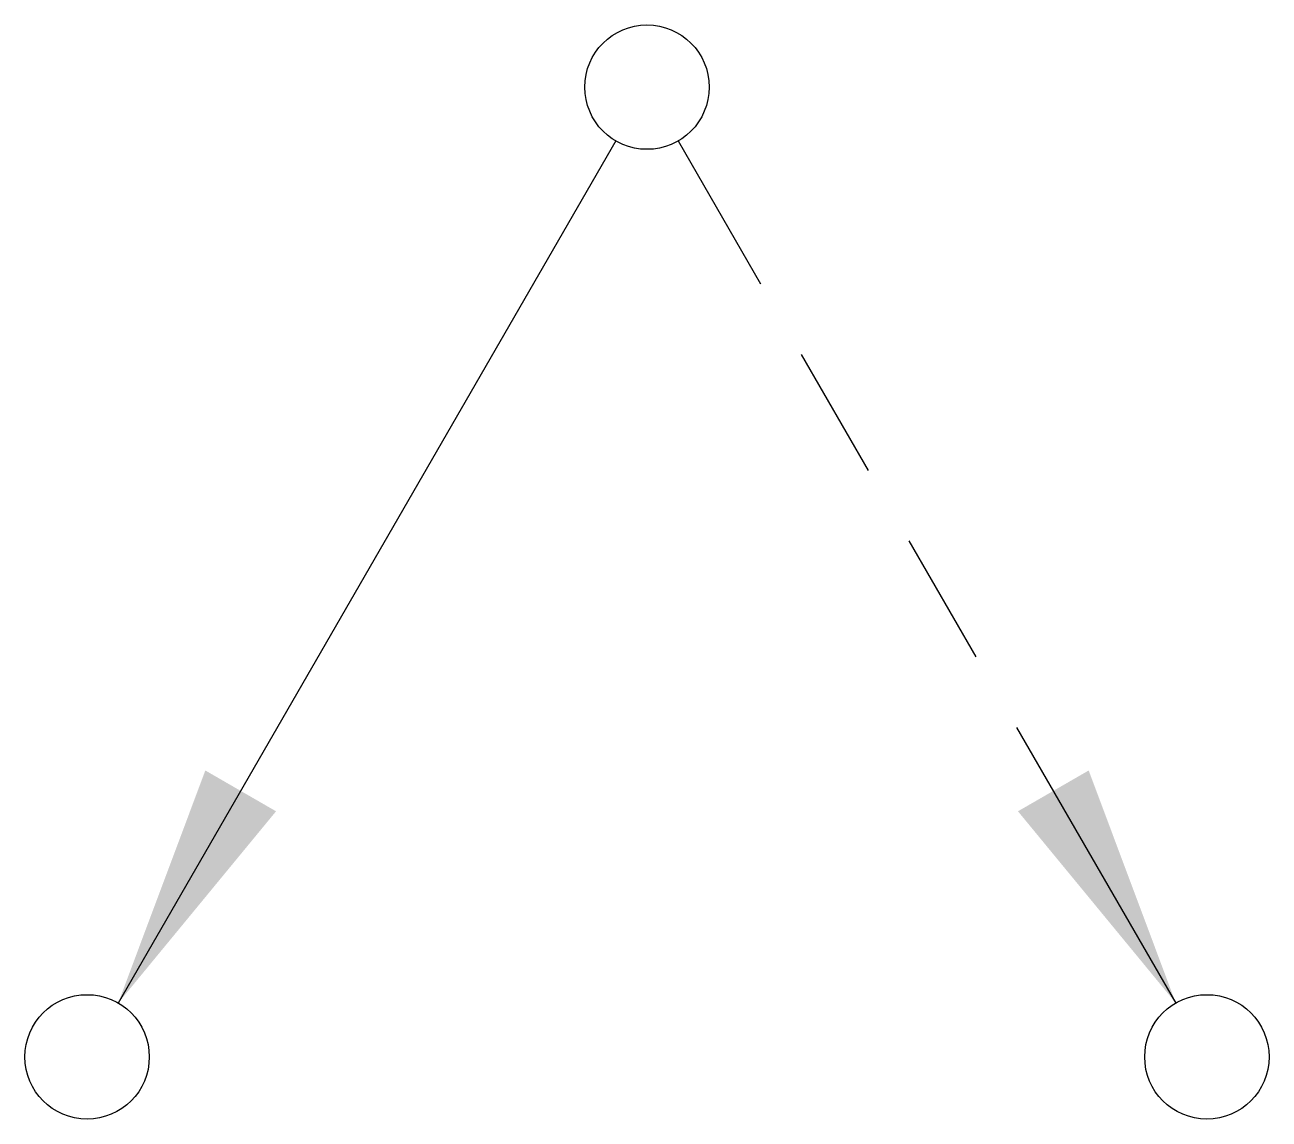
# Model space of a CAD drawing. Header units: millimetres. Extents: x -2935.601 to -2934.768, y 3725.479 to 3726.212.
import ezdxf

# ---------------------------------------------------------------- set-up
doc = ezdxf.new("R2010")
doc.units = ezdxf.units.MM
doc.header["$LTSCALE"] = 10
doc.layers.add('Ele_diagramas', color=2, linetype='Continuous')

msp = doc.modelspace()

# ---------------------------------------------------------------- linework, layer by layer
at = {"layer": 'Ele_diagramas', "color": 4}
msp.add_line((-2935.20554, 3726.13398), (-2935.53888, 3725.55663), dxfattribs=at)
at = {"layer": 'Ele_diagramas', "color": 2}
for p, q in [((-2935.16388, 3726.13398), (-2935.10861, 3726.03825)), ((-2935.08135, 3725.99104), (-2935.0365, 3725.91335)), ((-2935.00924, 3725.86615), (-2934.96439, 3725.78846)), ((-2934.93713, 3725.74125), (-2934.83054, 3725.55663))]:
    msp.add_line(p, q, dxfattribs=at)
for centre in [(-2935.18471, 3726.17006), (-2935.55971, 3725.52055), (-2934.80971, 3725.52055)]:
    msp.add_circle(centre, 0.04167, dxfattribs=at)
at = {"layer": 'Ele_diagramas', "color": 1}
for points in [[(-2935.43316, 3725.68504), (-2935.48052, 3725.71238), (-2935.53888, 3725.55663)], [(-2934.93625, 3725.68504), (-2934.88889, 3725.71238), (-2934.83054, 3725.55663)]]:
    msp.add_solid(points, dxfattribs=at)

doc.saveas('drawing.dxf')
